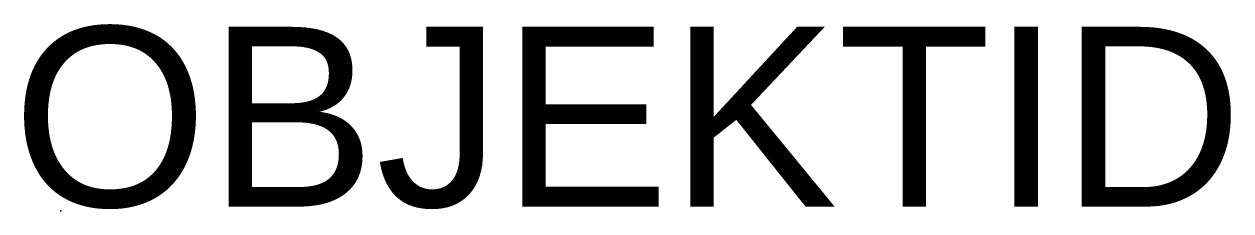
# Model space of a CAD drawing. Header units: metres. Extents: x -0.04 to 1.3, y 0 to 0.21.
import ezdxf

# ---------------------------------------------------------------- set-up
doc = ezdxf.new("R2010")
doc.units = ezdxf.units.M
doc.layers.add('r_450347132', color=7, linetype='Continuous')
doc.styles.get("Standard").update_dxf_attribs({"font": 'arial.ttf'})

msp = doc.modelspace()

# ---------------------------------------------------------------- linework, layer by layer
at = {"layer": 'r_450347132', "extrusion": (0, -1, -4.27009e-16)}
msp.add_point((0, 0), dxfattribs=at)
at = {"layer": 'r_450347132'}
msp.add_point((0, 0), dxfattribs=at)

# ---------------------------------------------------------------- texts
msp.add_attdef('OBJEKTID', (-0.0539, 0.0048, 0.24), 'ObjektID', height=0.2, dxfattribs=at)

doc.saveas('drawing.dxf')
